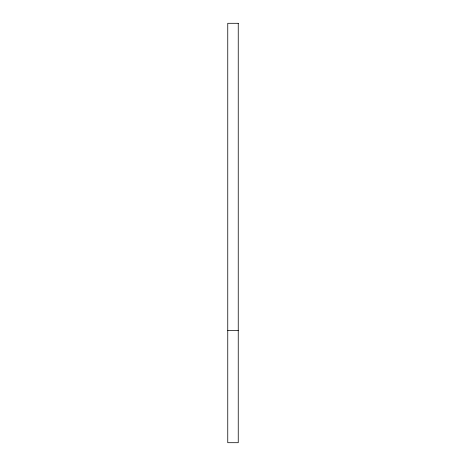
<?xml version="1.0" encoding="UTF-8"?>
<svg xmlns="http://www.w3.org/2000/svg" width="466" height="466" viewBox="0 0 466 466"><rect width="100%" height="100%" fill="white"/><g stroke="black" fill="none" stroke-linecap="round" stroke-linejoin="round"><path stroke-width="0.7" d="M227.757 330.359L238.243 330.359M238.243 23.3L227.757 23.3L227.757 442.7L238.243 442.7L238.243 23.3"/></g></svg>
